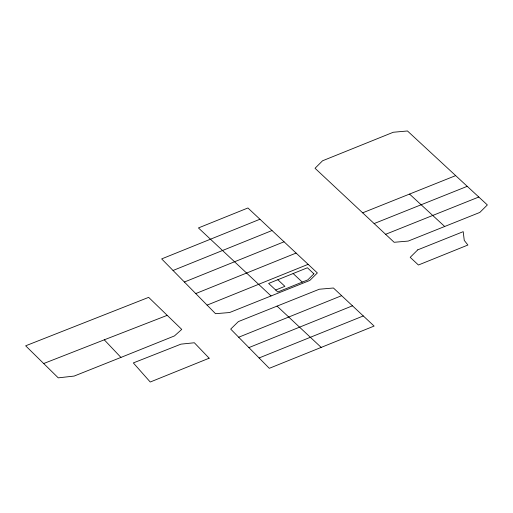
<?xml version="1.0" encoding="UTF-8"?>
<svg xmlns="http://www.w3.org/2000/svg" width="513" height="513" viewBox="0 0 513 513"><rect width="100%" height="100%" fill="white"/><g stroke="black" fill="none" stroke-linecap="round" stroke-linejoin="round"><path stroke-width="0.77" d="M259.937 219.243L161.666 258.905L215.531 313.693L229.6 312.532L309.801 280.451L317.355 272.954L247.914 207.977L198.435 227.939L271.037 295.95M173.054 270.473L271.999 230.536M184.398 282.015L284.055 241.796M195.754 293.571L296.104 253.063M207.105 305.126L308.153 264.323M275.699 290.037L284.888 286.331L277.822 279.726M238.692 337.233L269.293 368.321L374.112 326.069L333.431 288.005L319.31 289.229L277.058 306.114L238.378 321.587L230.703 329.096L238.692 337.233L341.626 295.68M248.908 347.602L352.457 305.819M259.091 357.965L363.307 315.944M362.646 212.831L455.666 175.619L487.35 204.944L479.822 212.433L408.258 241.065L394.138 242.29L315.04 168.277L322.549 160.787L393.298 132.251L407.476 130.982L455.666 175.619M467.247 186.322L374.124 223.578M478.809 197.018L385.616 234.306M120.94 357.42L174.458 335.925L181.743 329.397L148.648 297.36L25.65 345.807L58.251 377.85L74.135 376.074L120.94 357.42L104.28 339.818L43.573 363.576M104.28 339.818L166.949 315.444M409.592 194.119L444.694 226.489M321.234 347.448L277.058 306.114M293.128 273.544L302.279 282.105M313.905 273.827L307.8 279.874L277.789 291.993L268.639 283.433L307.428 267.767L313.905 273.827M417.762 249.844L410.208 257.34L418.428 265.009L467.901 245.034L464.259 240.392L463.207 231.664L417.762 249.844M209.157 358.202L150.245 382.018L133.335 362.922L180.954 344.146L194.344 342.761L209.157 358.202"/></g></svg>
